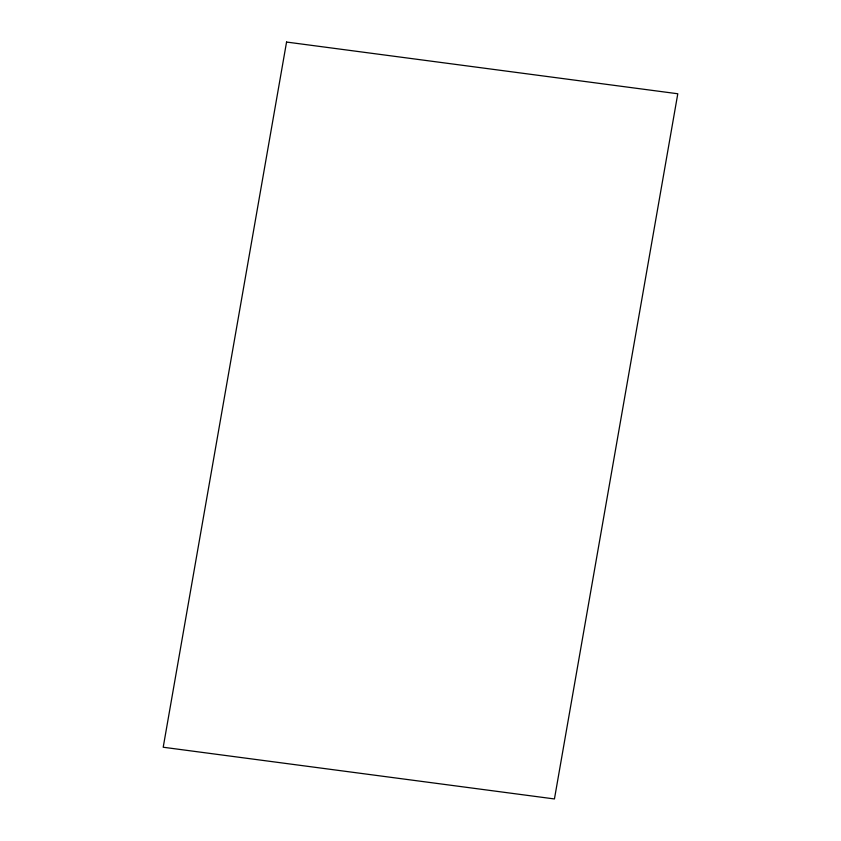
<?xml version="1.0" encoding="UTF-8"?>
<svg xmlns="http://www.w3.org/2000/svg" width="841" height="841" viewBox="0 0 841 841"><rect width="100%" height="100%" fill="white"/><g stroke="black" fill="none" stroke-linecap="round" stroke-linejoin="round"><path stroke-width="1.26" d="M286.56 42.05L163.207 747.239L554.44 798.95L677.793 93.761L286.56 42.05"/></g></svg>
